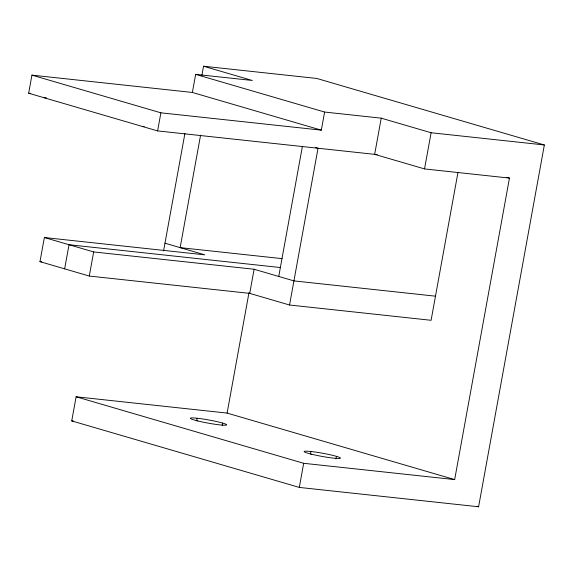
<?xml version="1.0" encoding="UTF-8"?>
<svg xmlns="http://www.w3.org/2000/svg" width="573" height="573" viewBox="0 0 573 573"><rect width="100%" height="100%" fill="white"/><g stroke="black" fill="none" stroke-linecap="round" stroke-linejoin="round"><path stroke-width="0.86" d="M201.818 75.7L203.537 66.224L316.783 78.451L544.35 144.969L478.598 506.776L299.292 487.415L71.732 420.904L76.116 396.781L303.676 463.299L454.668 479.594L509.461 178.088L424.529 168.92L374.656 154.345L157.604 130.916L28.65 93.22L31.938 75.135L192.37 92.454L321.324 130.143L324.612 112.05L195.658 74.361L192.37 92.454M457.992 172.301L431.097 320.293L289.544 305.015L249.721 293.376L89.288 276.057L39.981 261.646L44.365 237.523L204.797 254.842L164.974 243.203M64.634 268.852L69.018 244.728L280.555 267.562M89.288 276.057L93.671 251.934L44.365 237.523M157.604 130.916L160.891 112.824L31.938 75.135M163.563 250.953L184.929 133.38M200.579 135.185L180.144 247.636L282.074 258.638M196.654 420.818L197.119 418.233M222.188 425.675L222.653 423.089M454.668 479.594L227.101 413.083L248.99 292.653M249.721 293.376L254.104 269.253L93.671 251.934M278.75 276.458L302.386 146.437M289.544 305.015L318.036 148.235M299.292 487.415L303.676 463.299M310.437 454.074L310.903 451.488M374.656 154.345L381.231 118.167L324.612 112.05M335.971 458.93L336.437 456.344M424.529 168.92L431.104 132.743L381.231 118.167M195.658 74.361L252.278 80.471L203.537 66.224M431.104 132.743L544.35 144.969M28.65 93.22L30.419 93.413M43.82 97.654L46.477 97.94M160.891 112.824L321.324 130.143M142.433 126.483L144.203 126.669M375.537 154.438L377.313 154.631M435.48 296.177L293.928 280.892L254.104 269.253M39.981 261.646L41.757 261.832M76.116 396.781L227.101 413.083M71.732 420.904L73.502 421.091M506.926 177.351L509.461 178.088M315.508 147.49L317.191 147.984M476.879 506.267L478.598 506.776M197.771 420.947A18.458 1.612 10.3 0 0 226.557 424.994A18.458 1.612 10.3 0 0 201.173 418.741A18.458 1.612 10.3 0 0 197.771 420.947M311.554 454.203A18.458 1.612 10.3 0 0 340.341 458.25A18.458 1.612 10.3 0 0 314.957 451.997A18.458 1.612 10.3 0 0 311.554 454.203"/></g></svg>
